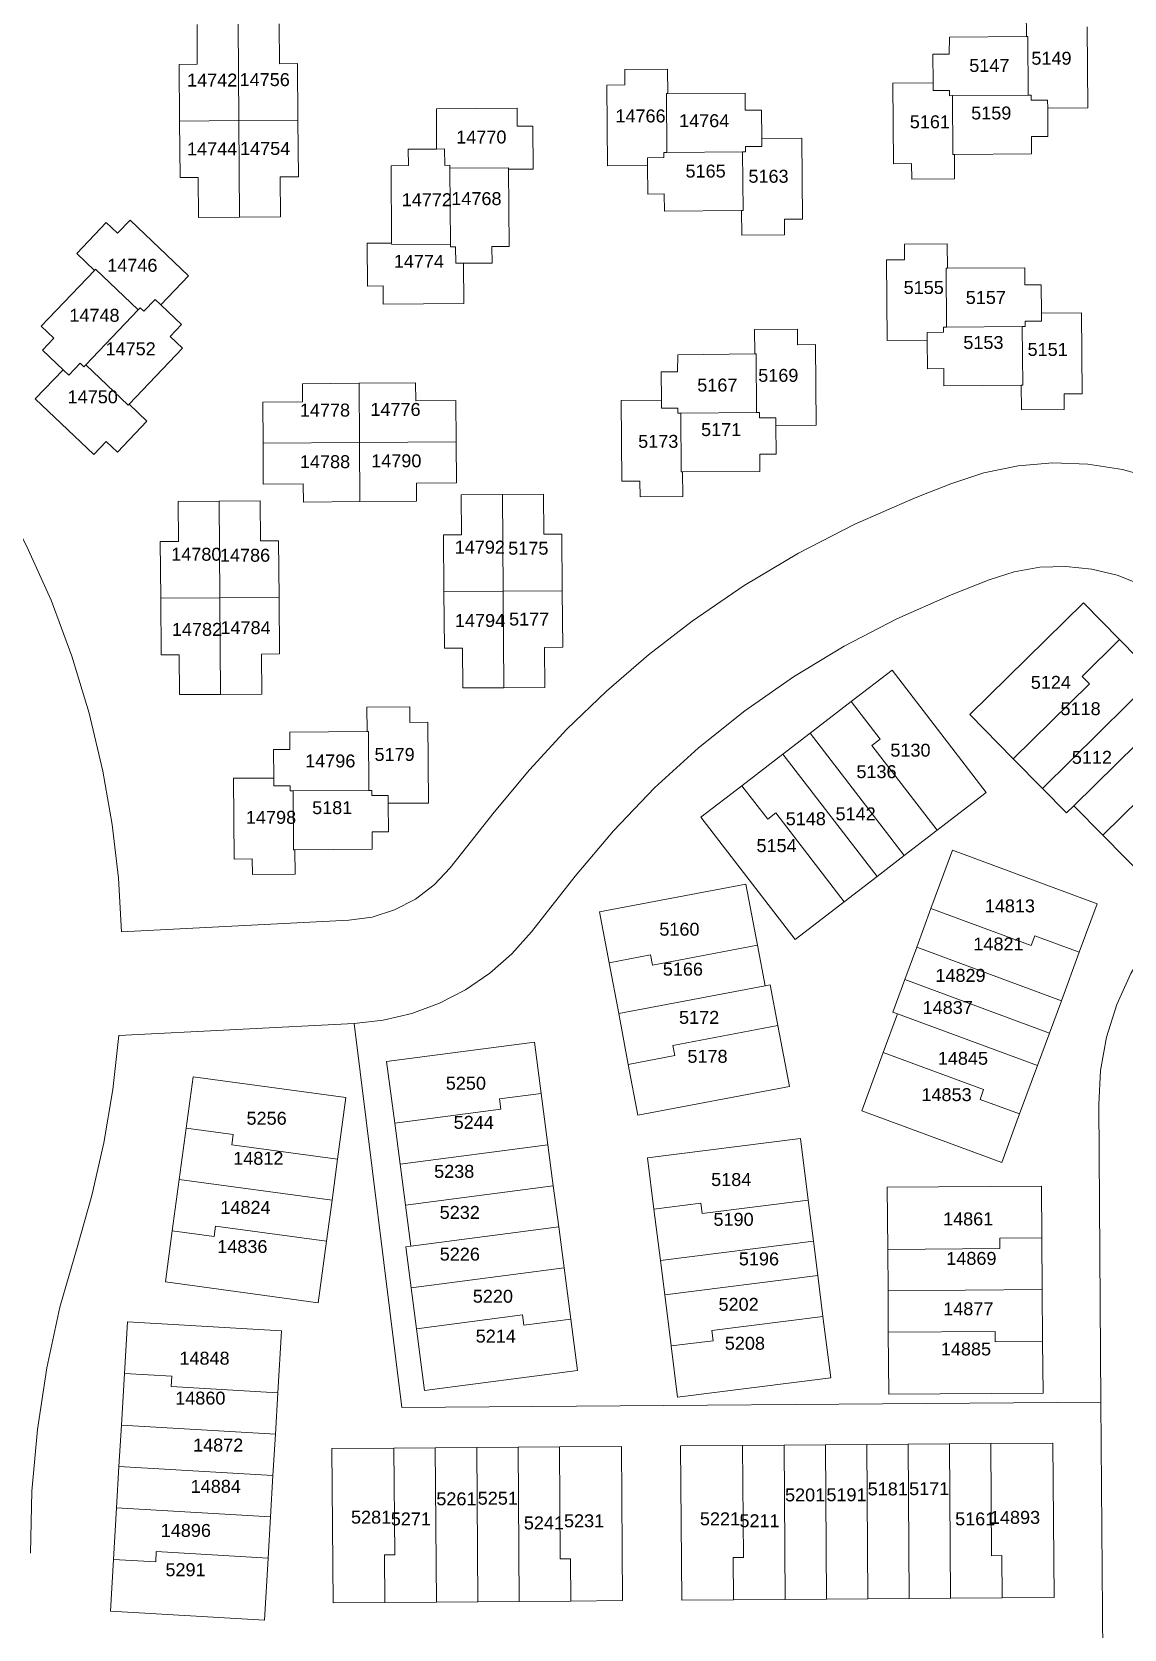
# Model space of a CAD drawing. Header units: feet. Extents: x 865220 to 2843432, y -2240498 to 970288.
# Drawn here: x 2839669 to 2840302, y 961124 to 962051 of the extents above; entities that cross this region are included whole.
import ezdxf
from ezdxf.enums import TextEntityAlignment as Align

# ---------------------------------------------------------------- set-up
doc = ezdxf.new("R2010")
doc.units = ezdxf.units.FT
doc.header["$LTSCALE"] = 0.015
doc.header["$MEASUREMENT"] = 0
doc.layers.add('Dakota County Addresses', color=7, linetype='Continuous')
doc.layers.add('Dakota County Parcels', color=7, linetype='Continuous')
doc.styles.add('Dimensions 100', font='arial.ttf')

# ---------------------------------------------------------------- blocks, each defined once
blk = doc.blocks.new('ACMAP_ANN_TEMPLATE_Dakota County Addresses')
at = {"layer": 'Dakota County Addresses', "style": 'Dimensions 100'}
blk.add_attdef('DakotaCountyAddress', text='', height=50, dxfattribs=at).set_placement((0, 0), align=Align.CENTER)

msp = doc.modelspace()

# ---------------------------------------------------------------- linework, layer by layer
at = {"layer": 'Dakota County Parcels', "lineweight": 5, "ltscale": 100}
for p, q in [((2840245.65, 962062.27), (2840245.75, 962048.09)), ((2839764.76, 962031.89), (2839764.59, 962055.06)), ((2839788.82, 961999.24), (2839788.41, 962055.23)), ((2839812.41, 962032.24), (2839812.24, 962055.41)), ((2840281.38, 962006.7), (2840281.04, 962053.53)), ((2840201, 962037.77), (2840201.08, 962047.56)), ((2840201.08, 962047.56), (2840245.75, 962048.09)), ((2840245.75, 962048.09), (2840246.58, 962048.1)), ((2840246.83, 962014.03), (2840246.58, 962048.1)), ((2839812.41, 962032.24), (2839822.91, 962032.32)), ((2839823.15, 961999.49), (2839822.91, 962032.32)), ((2840191.5, 962037.7), (2840201, 962037.77)), ((2840191.62, 962021.2), (2840191.5, 962037.7)), ((2839754.26, 962031.82), (2839764.76, 962031.89)), ((2839754.5, 961998.99), (2839754.26, 962031.82)), ((2840012.75, 962028.89), (2840037.57, 962029.07)), ((2840012.81, 962019.89), (2840012.75, 962028.89)), ((2840037.68, 962014.9), (2840037.57, 962029.07)), ((2840002.31, 962019.81), (2840012.81, 962019.89)), ((2840002.66, 961972.99), (2840002.31, 962019.81)), ((2840037.1, 961980.82), (2840036.85, 962014.9)), ((2840036.85, 962014.9), (2840037.68, 962014.9)), ((2840037.68, 962014.9), (2840082.5, 962015.23)), ((2840082.57, 962005.23), (2840082.5, 962015.23)), ((2840168.3, 962021.03), (2840191.62, 962021.2)), ((2840168.64, 961974.21), (2840168.3, 962021.03)), ((2840191.66, 962016.62), (2840191.62, 962021.2)), ((2840191.66, 962016.62), (2840201.16, 962016.69)), ((2840201.16, 962016.69), (2840201.18, 962013.69)), ((2840201.18, 962013.69), (2840202.85, 962013.71)), ((2840202.85, 962013.71), (2840246.83, 962014.03)), ((2840203.1, 961979.63), (2840202.85, 962013.71)), ((2840246.83, 962014.03), (2840248.5, 962014.04)), ((2840248.52, 962011.04), (2840248.5, 962014.04)), ((2839903.43, 962006.08), (2839950.25, 962006.42)), ((2839903.6, 961982.75), (2839903.43, 962006.08)), ((2839950.25, 962006.42), (2839950.33, 961995.92)), ((2840092.07, 962005.3), (2840082.57, 962005.23)), ((2840092.19, 961988.81), (2840092.07, 962005.3)), ((2840248.52, 962011.04), (2840258.02, 962011.11)), ((2840258.06, 962006.53), (2840258.02, 962011.11)), ((2840258.06, 962006.53), (2840281.38, 962006.7)), ((2840258.18, 961990.03), (2840258.06, 962006.53)), ((2839754.5, 961998.99), (2839788.82, 961999.24)), ((2839754.74, 961966.16), (2839754.5, 961998.99)), ((2839788.82, 961999.24), (2839823.15, 961999.49)), ((2839789.23, 961943.25), (2839788.82, 961999.24)), ((2839823.39, 961966.67), (2839823.15, 961999.49)), ((2839959.33, 961995.99), (2839950.33, 961995.92)), ((2839959.51, 961971.16), (2839959.33, 961995.99)), ((2840115.52, 961988.98), (2840092.19, 961988.81)), ((2840092.23, 961984.23), (2840092.19, 961988.81)), ((2840115.86, 961942.15), (2840115.52, 961988.98)), ((2840248.68, 961989.96), (2840258.18, 961990.03)), ((2840248.75, 961979.96), (2840248.68, 961989.96)), ((2839887.1, 961982.63), (2839903.6, 961982.75)), ((2839887.17, 961973.13), (2839887.1, 961982.63)), ((2839903.6, 961982.75), (2839908.18, 961982.78)), ((2839908.25, 961973.29), (2839908.18, 961982.78)), ((2840025.95, 961977.74), (2840035.45, 961977.81)), ((2840025.98, 961973.16), (2840025.95, 961977.74)), ((2840035.43, 961980.81), (2840037.1, 961980.82)), ((2840035.45, 961977.81), (2840035.43, 961980.81)), ((2840037.1, 961980.82), (2840081.08, 961981.15)), ((2840081.08, 961981.15), (2840082.75, 961981.16)), ((2840081.33, 961947.07), (2840081.08, 961981.15)), ((2840082.73, 961984.16), (2840092.23, 961984.23)), ((2840082.75, 961981.16), (2840082.73, 961984.16)), ((2840203.1, 961979.63), (2840203.93, 961979.64)), ((2840203.93, 961979.64), (2840248.75, 961979.96)), ((2840204.03, 961965.47), (2840203.93, 961979.64)), ((2839877.17, 961973.06), (2839887.17, 961973.13)), ((2839877.5, 961928.23), (2839877.17, 961973.06)), ((2839908.25, 961973.29), (2839911.25, 961973.31)), ((2839911.26, 961971.64), (2839911.25, 961973.31)), ((2839911.26, 961971.64), (2839945.33, 961971.89)), ((2839911.58, 961927.65), (2839911.26, 961971.64)), ((2839945.34, 961971.06), (2839945.33, 961971.89)), ((2839945.34, 961971.06), (2839959.51, 961971.16)), ((2839945.67, 961926.23), (2839945.34, 961971.06)), ((2840002.66, 961972.99), (2840025.98, 961973.16)), ((2840026.1, 961956.66), (2840025.98, 961973.16)), ((2840168.64, 961974.21), (2840179.14, 961974.28)), ((2840179.14, 961974.28), (2840179.2, 961965.29)), ((2839765.24, 961966.24), (2839754.74, 961966.16)), ((2839765.41, 961943.07), (2839765.24, 961966.24)), ((2839812.89, 961966.59), (2839823.39, 961966.67)), ((2839813.06, 961943.42), (2839812.89, 961966.59)), ((2840179.2, 961965.29), (2840204.03, 961965.47)), ((2840026.1, 961956.66), (2840035.6, 961956.73)), ((2840035.6, 961956.73), (2840035.68, 961946.73)), ((2839694.84, 961922.18), (2839711.95, 961940.16)), ((2839711.95, 961940.16), (2839718.47, 961933.96)), ((2839718.47, 961933.96), (2839725.71, 961941.56)), ((2839725.71, 961941.56), (2839759.63, 961909.28)), ((2839765.41, 961943.07), (2839789.23, 961943.25)), ((2839789.23, 961943.25), (2839813.06, 961943.42)), ((2840035.68, 961946.73), (2840080.5, 961947.06)), ((2840080.5, 961947.06), (2840081.33, 961947.07)), ((2840080.61, 961932.9), (2840080.5, 961947.06)), ((2840105.37, 961942.08), (2840115.86, 961942.15)), ((2840105.43, 961933.08), (2840105.37, 961942.08)), ((2840080.61, 961932.9), (2840105.43, 961933.08)), ((2839694.84, 961922.18), (2839705.1, 961912.41)), ((2839863.33, 961928.13), (2839877.5, 961928.23)), ((2839863.51, 961903.3), (2839863.33, 961928.13)), ((2839877.51, 961927.4), (2839877.5, 961928.23)), ((2839877.51, 961927.4), (2839911.58, 961927.65)), ((2839911.59, 961925.98), (2839911.58, 961927.65)), ((2839911.59, 961925.98), (2839914.59, 961926.01)), ((2839914.66, 961916.51), (2839914.59, 961926.01)), ((2839935.67, 961926.16), (2839945.67, 961926.23)), ((2839935.74, 961916.66), (2839935.67, 961926.16)), ((2840174.98, 961927.59), (2840199.81, 961927.77)), ((2840175.05, 961918.59), (2840174.98, 961927.59)), ((2840199.91, 961913.6), (2840199.81, 961927.77)), ((2839674.2, 961879.94), (2839705.1, 961912.41)), ((2839705.1, 961912.41), (2839705.67, 961913.01)), ((2839705.67, 961913.01), (2839730.36, 961889.52)), ((2839919.24, 961916.54), (2839914.66, 961916.51)), ((2839919.24, 961916.54), (2839935.74, 961916.66)), ((2839919.41, 961893.21), (2839919.24, 961916.54)), ((2840164.55, 961918.51), (2840175.05, 961918.59)), ((2840164.89, 961871.69), (2840164.55, 961918.51)), ((2840199.08, 961913.6), (2840199.91, 961913.6)), ((2840199.33, 961879.52), (2840199.08, 961913.6)), ((2840199.91, 961913.6), (2840244.73, 961913.93)), ((2840244.81, 961903.93), (2840244.73, 961913.93)), ((2839759.63, 961909.28), (2839743.55, 961892.38)), ((2839872.51, 961903.37), (2839863.51, 961903.3)), ((2839872.59, 961892.87), (2839872.51, 961903.37)), ((2840254.31, 961904), (2840244.81, 961903.93)), ((2840254.43, 961887.5), (2840254.31, 961904)), ((2839733.68, 961888.66), (2839740.23, 961895.54)), ((2839740.23, 961895.54), (2839743.55, 961892.38)), ((2839872.59, 961892.87), (2839919.41, 961893.21)), ((2839700.04, 961857.65), (2839730.36, 961889.52)), ((2839730.36, 961889.52), (2839731.51, 961890.73)), ((2839731.51, 961890.73), (2839733.68, 961888.66)), ((2839743.55, 961892.38), (2839755.5, 961881.01)), ((2840277.75, 961887.68), (2840254.43, 961887.5)), ((2840254.46, 961882.92), (2840254.43, 961887.5)), ((2840278.1, 961840.85), (2840277.75, 961887.68)), ((2839681.44, 961873.04), (2839674.2, 961879.94)), ((2839748.95, 961874.13), (2839755.5, 961881.01)), ((2840088.01, 961878.12), (2840112.84, 961878.3)), ((2840088.01, 961878.12), (2840088.12, 961863.95)), ((2840112.91, 961869.3), (2840112.84, 961878.3)), ((2840188.18, 961876.44), (2840197.68, 961876.51)), ((2840188.22, 961871.86), (2840188.18, 961876.44)), ((2840197.66, 961879.51), (2840199.33, 961879.52)), ((2840197.68, 961876.51), (2840197.66, 961879.51)), ((2840199.33, 961879.52), (2840243.31, 961879.84)), ((2840243.31, 961879.84), (2840244.98, 961879.85)), ((2840243.56, 961845.77), (2840243.31, 961879.84)), ((2840244.96, 961882.85), (2840254.46, 961882.92)), ((2840244.98, 961879.85), (2840244.96, 961882.85)), ((2839674.9, 961866.16), (2839681.44, 961873.04)), ((2839674.9, 961866.16), (2839686.85, 961854.79)), ((2839725.29, 961834.76), (2839756.19, 961867.24)), ((2839748.95, 961874.13), (2839756.19, 961867.24)), ((2840112.91, 961869.3), (2840123.4, 961869.38)), ((2840123.75, 961822.56), (2840123.4, 961869.38)), ((2840164.89, 961871.69), (2840188.22, 961871.86)), ((2840188.34, 961855.36), (2840188.22, 961871.86)), ((2839690.16, 961851.63), (2839696.71, 961858.51)), ((2839696.71, 961858.51), (2839698.88, 961856.44)), ((2839698.88, 961856.44), (2839700.04, 961857.65)), ((2839700.04, 961857.65), (2839724.72, 961834.16)), ((2840043.37, 961853.62), (2840043.45, 961863.42)), ((2840043.45, 961863.42), (2840088.12, 961863.95)), ((2840088.12, 961863.95), (2840088.95, 961863.96)), ((2840089.2, 961829.88), (2840088.95, 961863.96)), ((2839670.77, 961837.89), (2839686.85, 961854.79)), ((2839686.85, 961854.79), (2839690.16, 961851.63)), ((2839825.77, 961846.69), (2839858.6, 961846.93)), ((2839858.6, 961846.93), (2839891.42, 961847.17)), ((2839858.85, 961812.6), (2839858.6, 961846.93)), ((2839891.42, 961847.17), (2839891.5, 961836.67)), ((2840033.87, 961853.56), (2840043.37, 961853.62)), ((2840033.99, 961837.06), (2840033.87, 961853.56)), ((2840188.34, 961855.36), (2840197.84, 961855.43)), ((2840197.84, 961855.43), (2840197.91, 961845.43)), ((2839670.77, 961837.89), (2839704.69, 961805.61)), ((2839825.85, 961836.19), (2839825.77, 961846.69)), ((2840197.91, 961845.43), (2840242.73, 961845.76)), ((2840242.73, 961845.76), (2840243.56, 961845.77)), ((2840242.84, 961831.59), (2840242.73, 961845.76)), ((2840267.6, 961840.77), (2840278.1, 961840.85)), ((2840267.67, 961831.78), (2840267.6, 961840.77)), ((2839724.72, 961834.16), (2839725.29, 961834.76)), ((2839725.29, 961834.76), (2839735.56, 961825)), ((2839802.68, 961836.02), (2839825.85, 961836.19)), ((2839802.86, 961812.19), (2839802.68, 961836.02)), ((2839891.5, 961836.67), (2839914.67, 961836.84)), ((2839914.84, 961813.01), (2839914.67, 961836.84)), ((2840010.66, 961836.89), (2840033.99, 961837.06)), ((2840011, 961790.06), (2840010.66, 961836.89)), ((2840034.02, 961832.48), (2840033.99, 961837.06)), ((2840034.02, 961832.48), (2840043.52, 961832.55)), ((2840043.52, 961832.55), (2840043.54, 961829.55)), ((2840043.54, 961829.55), (2840045.21, 961829.56)), ((2840045.21, 961829.56), (2840089.2, 961829.88)), ((2840045.46, 961795.48), (2840045.21, 961829.56)), ((2840089.2, 961829.88), (2840090.87, 961829.9)), ((2840090.89, 961826.9), (2840090.87, 961829.9)), ((2840242.84, 961831.59), (2840267.67, 961831.78)), ((2839718.44, 961807.01), (2839735.56, 961825)), ((2840090.89, 961826.9), (2840100.39, 961826.96)), ((2840100.42, 961822.39), (2840100.39, 961826.96)), ((2840100.42, 961822.39), (2840123.75, 961822.56)), ((2840100.54, 961805.89), (2840100.42, 961822.39)), ((2839704.69, 961805.61), (2839711.92, 961813.22)), ((2839711.92, 961813.22), (2839718.44, 961807.01)), ((2839802.86, 961812.19), (2839858.85, 961812.6)), ((2839803.03, 961788.36), (2839802.86, 961812.19)), ((2839858.85, 961812.6), (2839914.84, 961813.01)), ((2839859.1, 961778.28), (2839858.85, 961812.6)), ((2839915.02, 961789.19), (2839914.84, 961813.01)), ((2840091.04, 961805.82), (2840100.54, 961805.89)), ((2840091.12, 961795.82), (2840091.04, 961805.82)), ((2840045.46, 961795.48), (2840046.29, 961795.49)), ((2840046.29, 961795.49), (2840091.12, 961795.82)), ((2840046.4, 961781.32), (2840046.29, 961795.49)), ((2839803.03, 961788.36), (2839826.2, 961788.53)), ((2839826.2, 961788.53), (2839826.28, 961778.04)), ((2839891.85, 961789.02), (2839915.02, 961789.19)), ((2839891.93, 961778.52), (2839891.85, 961789.02)), ((2839917.91, 961782.21), (2839941.73, 961782.39)), ((2839918.08, 961759.04), (2839917.91, 961782.21)), ((2839941.73, 961782.39), (2839965.56, 961782.56)), ((2839942.14, 961726.39), (2839941.73, 961782.39)), ((2839965.56, 961782.56), (2839965.73, 961759.39)), ((2840011, 961790.06), (2840021.5, 961790.14)), ((2840021.5, 961790.14), (2840021.57, 961781.14)), ((2839753.62, 961778.34), (2839777.44, 961778.52)), ((2839753.79, 961755.18), (2839753.62, 961778.34)), ((2839777.44, 961778.52), (2839801.27, 961778.69)), ((2839777.85, 961722.53), (2839777.44, 961778.52)), ((2839801.44, 961755.53), (2839801.27, 961778.69)), ((2839826.28, 961778.04), (2839859.1, 961778.28)), ((2839859.1, 961778.28), (2839891.93, 961778.52)), ((2840021.57, 961781.14), (2840046.4, 961781.32)), ((2839743.29, 961755.1), (2839753.79, 961755.18)), ((2839743.53, 961722.28), (2839743.29, 961755.1)), ((2839801.44, 961755.53), (2839811.94, 961755.6)), ((2839812.18, 961722.78), (2839811.94, 961755.6)), ((2839907.58, 961758.97), (2839918.08, 961759.04)), ((2839907.82, 961726.14), (2839907.58, 961758.97)), ((2839965.73, 961759.39), (2839976.23, 961759.47)), ((2839976.47, 961726.65), (2839976.23, 961759.47)), ((2839907.82, 961726.14), (2839942.14, 961726.39)), ((2839942.14, 961726.39), (2839976.47, 961726.65)), ((2839942.56, 961670.4), (2839942.14, 961726.39)), ((2839976.71, 961693.82), (2839976.47, 961726.65)), ((2840202.15, 961724.17), (2840224.16, 961732.97)), ((2839743.53, 961722.28), (2839777.85, 961722.53)), ((2839743.77, 961689.45), (2839743.53, 961722.28)), ((2839777.85, 961722.53), (2839812.18, 961722.78)), ((2839778.26, 961666.53), (2839777.85, 961722.53)), ((2839812.42, 961689.95), (2839812.18, 961722.78)), ((2839908.06, 961693.32), (2839907.82, 961726.14)), ((2840212.87, 961654.75), (2840278.77, 961719.63)), ((2840278.77, 961719.63), (2840299.82, 961698.26)), ((2839754.27, 961689.53), (2839743.77, 961689.45)), ((2839754.44, 961666.36), (2839754.27, 961689.53)), ((2839801.92, 961689.88), (2839812.42, 961689.95)), ((2839802.09, 961666.71), (2839801.92, 961689.88)), ((2839908.06, 961693.32), (2839918.56, 961693.39)), ((2839918.73, 961670.23), (2839918.56, 961693.39)), ((2839966.21, 961693.74), (2839976.71, 961693.82)), ((2839966.38, 961670.58), (2839966.21, 961693.74)), ((2840278.09, 961676.86), (2840299.82, 961698.26)), ((2840299.82, 961698.26), (2840320.87, 961676.88)), ((2840144.1, 961662.33), (2840167.87, 961680.62)), ((2840167.87, 961680.62), (2840222.45, 961609.7)), ((2840238.12, 961629.09), (2840282.3, 961672.59)), ((2840254.96, 961611.99), (2840320.87, 961676.88)), ((2840282.3, 961672.59), (2840278.09, 961676.86)), ((2839754.44, 961666.36), (2839778.26, 961666.53)), ((2839778.26, 961666.53), (2839802.09, 961666.71)), ((2839918.73, 961670.23), (2839942.56, 961670.4)), ((2839942.56, 961670.4), (2839966.38, 961670.58)), ((2840120.33, 961644.03), (2840144.1, 961662.33)), ((2840144.1, 961662.33), (2840160.87, 961640.53)), ((2840273.26, 961601.95), (2840334.9, 961662.63)), ((2839863.13, 961659.07), (2839887.96, 961659.25)), ((2839863.24, 961644.9), (2839863.13, 961659.07)), ((2839888.03, 961650.25), (2839887.96, 961659.25)), ((2840212.87, 961654.75), (2840238.12, 961629.09)), ((2839818.41, 961644.57), (2839863.24, 961644.9)), ((2839818.49, 961634.57), (2839818.41, 961644.57)), ((2839863.24, 961644.9), (2839864.07, 961644.91)), ((2839864.32, 961610.83), (2839864.07, 961644.91)), ((2839888.03, 961650.25), (2839898.52, 961650.33)), ((2839898.87, 961603.5), (2839898.52, 961650.33)), ((2840104.48, 961631.84), (2840120.33, 961644.03)), ((2840120.33, 961644.03), (2840174.9, 961573.11)), ((2839808.99, 961634.5), (2839818.49, 961634.57)), ((2839809.11, 961618.01), (2839808.99, 961634.5)), ((2840160.87, 961640.53), (2840156.11, 961636.87)), ((2840156.11, 961636.87), (2840193.92, 961587.74)), ((2840080.7, 961613.54), (2840104.48, 961631.84)), ((2840104.48, 961631.84), (2840159.05, 961560.91)), ((2840238.12, 961629.09), (2840254.96, 961611.99)), ((2840290.1, 961584.85), (2840334.27, 961628.35)), ((2839785.78, 961617.83), (2839809.11, 961618.01)), ((2839786.13, 961571.01), (2839785.78, 961617.83)), ((2839809.14, 961613.43), (2839809.11, 961618.01)), ((2839809.14, 961613.43), (2839818.64, 961613.5)), ((2839818.64, 961613.5), (2839818.66, 961610.5)), ((2839818.66, 961610.5), (2839820.33, 961610.51)), ((2839820.33, 961610.51), (2839864.32, 961610.83)), ((2839820.58, 961576.43), (2839820.33, 961610.51)), ((2839864.32, 961610.83), (2839865.99, 961610.84)), ((2839866.01, 961607.84), (2839865.99, 961610.84)), ((2839866.01, 961607.84), (2839875.51, 961607.91)), ((2839875.54, 961603.33), (2839875.51, 961607.91)), ((2840056.93, 961595.25), (2840080.7, 961613.54)), ((2840080.7, 961613.54), (2840095.64, 961594.13)), ((2840193.92, 961587.74), (2840222.45, 961609.7)), ((2840254.96, 961611.99), (2840268.99, 961597.74)), ((2839875.54, 961603.33), (2839898.87, 961603.5)), ((2839875.66, 961586.84), (2839875.54, 961603.33)), ((2839911.46, 961565.97), (2839936.91, 961598.26)), ((2840095.64, 961594.13), (2840100.4, 961597.79)), ((2840100.4, 961597.79), (2840140.03, 961546.28)), ((2840268.99, 961597.74), (2840273.26, 961601.95)), ((2840273.26, 961601.95), (2840290.1, 961584.85)), ((2840056.93, 961595.25), (2840111.51, 961524.33)), ((2840174.9, 961573.11), (2840193.92, 961587.74)), ((2839866.16, 961586.77), (2839875.66, 961586.84)), ((2839866.24, 961576.77), (2839866.16, 961586.77)), ((2840290.1, 961584.85), (2840315.35, 961559.2)), ((2839786.13, 961571.01), (2839796.62, 961571.09)), ((2839796.62, 961571.09), (2839796.69, 961562.09)), ((2839820.58, 961576.43), (2839821.41, 961576.44)), ((2839821.41, 961576.44), (2839866.24, 961576.77)), ((2839821.52, 961562.27), (2839821.41, 961576.44)), ((2840159.05, 961560.91), (2840174.9, 961573.11)), ((2840190.37, 961542.35), (2840202.84, 961576.12)), ((2840202.84, 961576.12), (2840286.79, 961545.13)), ((2839796.69, 961562.09), (2839821.52, 961562.27)), ((2839958.58, 961528.83), (2839984.03, 961561.13)), ((2840140.03, 961546.28), (2840159.05, 961560.91)), ((2839998.06, 961540.34), (2840083.04, 961556.4)), ((2840083.04, 961556.4), (2840089.73, 961521.03)), ((2840111.51, 961524.33), (2840140.03, 961546.28)), ((2840182.07, 961519.84), (2840190.37, 961542.35)), ((2840190.37, 961542.35), (2840248.53, 961520.88)), ((2840276.41, 961516.99), (2840286.79, 961545.13)), ((2839720.81, 961528.76), (2839852.61, 961535.53)), ((2839998.06, 961540.34), (2840003.63, 961510.86)), ((2840248.53, 961520.88), (2840250.61, 961526.51)), ((2840250.61, 961526.51), (2840276.41, 961516.99)), ((2840003.63, 961510.86), (2840027.7, 961515.41)), ((2840027.7, 961515.41), (2840028.81, 961509.52)), ((2840028.81, 961509.52), (2840089.73, 961521.03)), ((2840089.73, 961521.03), (2840094.19, 961497.45)), ((2840175.14, 961501.08), (2840182.07, 961519.84)), ((2840182.07, 961519.84), (2840266.02, 961488.85)), ((2840266.02, 961488.85), (2840276.41, 961516.99)), ((2840003.63, 961510.86), (2840009.2, 961481.39)), ((2840009.2, 961481.39), (2840094.19, 961497.45)), ((2840094.19, 961497.45), (2840097.13, 961498.01)), ((2840097.13, 961498.01), (2840101.59, 961474.43)), ((2840168.22, 961482.32), (2840175.14, 961501.08)), ((2840175.14, 961501.08), (2840259.1, 961470.09)), ((2840259.1, 961470.09), (2840266.02, 961488.85)), ((2840009.2, 961481.39), (2840014.77, 961451.91)), ((2840162.72, 961458.76), (2840171.03, 961481.28)), ((2840168.22, 961482.32), (2840171.03, 961481.28)), ((2840171.03, 961481.28), (2840252.17, 961451.33)), ((2839719.26, 961468.61), (2839855.69, 961475.61)), ((2839855.69, 961475.61), (2839883.46, 961253.01)), ((2840040.68, 961462.91), (2840101.59, 961474.43)), ((2840101.59, 961474.43), (2840108.28, 961439.06)), ((2840252.17, 961451.33), (2840259.1, 961470.09)), ((2839874.59, 961453.61), (2839960.35, 961464.85)), ((2839960.35, 961464.85), (2839964.25, 961435.11)), ((2840041.79, 961457.02), (2840040.68, 961462.91)), ((2840150.26, 961425), (2840162.72, 961458.76)), ((2840162.72, 961458.76), (2840220.88, 961437.3)), ((2839874.59, 961453.61), (2839879.27, 961417.92)), ((2840014.77, 961451.91), (2840041.79, 961457.02)), ((2840014.77, 961451.91), (2840020.34, 961422.44)), ((2840241.78, 961423.19), (2840252.17, 961451.33)), ((2839758.29, 961414.93), (2839762.32, 961444.65)), ((2839762.32, 961444.65), (2839851, 961432.65)), ((2839846.17, 961396.98), (2839851, 961432.65)), ((2839939.96, 961431.92), (2839964.25, 961435.11)), ((2839940.74, 961425.98), (2839939.96, 961431.92)), ((2839964.25, 961435.11), (2839968.15, 961405.37)), ((2840020.34, 961422.44), (2840108.28, 961439.06)), ((2840220.88, 961437.3), (2840218.8, 961431.67)), ((2840218.8, 961431.67), (2840241.78, 961423.19)), ((2839879.27, 961417.92), (2839940.74, 961425.98)), ((2840150.26, 961425), (2840231.4, 961395.05)), ((2840231.4, 961395.05), (2840241.78, 961423.19)), ((2840288.91, 961255.98), (2840287.64, 961428.64)), ((2839754.27, 961385.2), (2839758.29, 961414.93)), ((2839785.54, 961411.24), (2839758.29, 961414.93)), ((2839879.27, 961417.92), (2839882.39, 961394.12)), ((2839785.54, 961411.24), (2839784.74, 961405.29)), ((2839784.74, 961405.29), (2839846.17, 961396.98)), ((2839882.39, 961394.12), (2839968.15, 961405.37)), ((2839968.15, 961405.37), (2839971.27, 961381.57)), ((2840025.88, 961397.76), (2840114.66, 961408.97)), ((2840114.66, 961408.97), (2840119.17, 961373.25)), ((2839842.95, 961373.2), (2839846.17, 961396.98)), ((2839882.39, 961394.12), (2839885.51, 961370.33)), ((2840029.63, 961368), (2840025.88, 961397.76)), ((2839750.24, 961355.48), (2839754.27, 961385.2)), ((2839842.95, 961373.2), (2839754.27, 961385.2)), ((2839885.51, 961370.33), (2839971.27, 961381.57)), ((2839971.27, 961381.57), (2839974.39, 961357.78)), ((2840165.01, 961380.66), (2840254.49, 961381.32)), ((2840165.27, 961344.67), (2840165.01, 961380.66)), ((2840254.71, 961351.32), (2840254.49, 961381.32)), ((2839839.73, 961349.42), (2839842.95, 961373.2)), ((2839885.51, 961370.33), (2839888.63, 961346.53)), ((2840029.63, 961368), (2840056.91, 961371.44)), ((2840033.39, 961338.24), (2840029.63, 961368)), ((2840056.91, 961371.44), (2840057.66, 961365.49)), ((2840057.66, 961365.49), (2840119.17, 961373.25)), ((2840119.17, 961373.25), (2840122.17, 961349.44)), ((2839774.52, 961352.19), (2839775.33, 961358.13)), ((2839775.33, 961358.13), (2839839.73, 961349.42)), ((2839888.63, 961346.53), (2839974.39, 961357.78)), ((2839974.39, 961357.78), (2839977.51, 961333.99)), ((2839746.22, 961325.75), (2839750.24, 961355.48)), ((2839750.24, 961355.48), (2839774.52, 961352.19)), ((2839834.9, 961313.75), (2839839.73, 961349.42)), ((2840033.39, 961338.24), (2840122.17, 961349.44)), ((2840122.17, 961349.44), (2840124.68, 961329.6)), ((2840230.22, 961351.14), (2840254.71, 961351.32)), ((2840230.26, 961345.14), (2840230.22, 961351.14)), ((2840254.93, 961321.33), (2840254.71, 961351.32)), ((2839885.66, 961346.14), (2839888.63, 961346.53)), ((2839885.66, 961346.14), (2839888.78, 961322.35)), ((2840035.89, 961318.4), (2840033.39, 961338.24)), ((2840165.27, 961344.67), (2840230.26, 961345.14)), ((2840165.45, 961320.67), (2840165.27, 961344.67)), ((2839888.78, 961322.35), (2839977.51, 961333.99)), ((2839977.51, 961333.99), (2839981.41, 961304.24)), ((2840035.89, 961318.4), (2840124.68, 961329.6)), ((2840124.68, 961329.6), (2840127.68, 961305.79)), ((2839746.22, 961325.75), (2839834.9, 961313.75)), ((2839888.78, 961322.35), (2839891.9, 961298.56)), ((2840165.45, 961320.67), (2840254.93, 961321.33)), ((2840165.62, 961296.67), (2840165.45, 961320.67)), ((2840255.15, 961291.33), (2840254.93, 961321.33)), ((2840039.65, 961288.64), (2840035.89, 961318.4)), ((2839722.47, 961272.68), (2839724.22, 961302.62)), ((2839724.22, 961302.62), (2839813.56, 961297.4)), ((2839891.9, 961298.56), (2839953.36, 961306.62)), ((2839953.36, 961306.62), (2839954.14, 961300.67)), ((2839954.14, 961300.67), (2839981.41, 961304.24)), ((2839981.41, 961304.24), (2839985.31, 961274.5)), ((2840063.2, 961297.66), (2840127.68, 961305.79)), ((2840127.68, 961305.79), (2840132.19, 961270.08)), ((2839811.46, 961261.47), (2839813.56, 961297.4)), ((2839891.9, 961298.56), (2839896.58, 961262.87)), ((2840039.65, 961288.64), (2840063.95, 961291.71)), ((2840063.95, 961291.71), (2840063.2, 961297.66)), ((2840165.62, 961296.67), (2840227.61, 961297.13)), ((2840165.89, 961260.68), (2840165.62, 961296.67)), ((2840227.61, 961297.13), (2840227.66, 961291.13)), ((2840227.66, 961291.13), (2840255.15, 961291.33)), ((2840255.37, 961261.34), (2840255.15, 961291.33)), ((2840043.4, 961258.88), (2840039.65, 961288.64)), ((2839720.72, 961242.73), (2839722.47, 961272.68)), ((2839749.92, 961271.07), (2839722.47, 961272.68)), ((2839896.58, 961262.87), (2839985.31, 961274.5)), ((2839749.57, 961265.08), (2839749.92, 961271.07)), ((2839749.57, 961265.08), (2839811.46, 961261.47)), ((2840132.19, 961270.08), (2840043.4, 961258.88)), ((2839810.06, 961237.51), (2839811.46, 961261.47)), ((2839883.46, 961253.01), (2840288.91, 961255.98)), ((2840165.89, 961260.68), (2840255.37, 961261.34)), ((2840289.98, 961110), (2840288.91, 961255.98)), ((2839719.32, 961218.78), (2839720.72, 961242.73)), ((2839720.72, 961242.73), (2839810.06, 961237.51)), ((2839808.66, 961213.55), (2839810.06, 961237.51)), ((2839842.84, 961229.21), (2839878.83, 961229.48)), ((2839843.49, 961139.72), (2839842.84, 961229.21)), ((2839878.83, 961229.48), (2839902.83, 961229.65)), ((2839879.29, 961167.49), (2839878.83, 961229.48)), ((2839902.83, 961229.65), (2839926.83, 961229.83)), ((2839903.49, 961140.16), (2839902.83, 961229.65)), ((2839926.83, 961229.83), (2839950.82, 961230.01)), ((2839927.48, 961140.34), (2839926.83, 961229.83)), ((2839950.82, 961230.01), (2839974.82, 961230.18)), ((2839951.48, 961140.52), (2839950.82, 961230.01)), ((2839974.82, 961230.18), (2840010.81, 961230.45)), ((2839975.3, 961165.19), (2839974.82, 961230.18)), ((2840011.47, 961140.96), (2840010.81, 961230.45)), ((2840045.11, 961230.7), (2840081.1, 961230.96)), ((2840045.77, 961141.21), (2840045.11, 961230.7)), ((2840081.1, 961230.96), (2840105.1, 961231.14)), ((2840081.58, 961165.97), (2840081.1, 961230.96)), ((2840105.1, 961231.14), (2840129.1, 961231.31)), ((2840105.76, 961141.65), (2840105.1, 961231.14)), ((2840129.1, 961231.31), (2840153.1, 961231.49)), ((2840129.75, 961141.83), (2840129.1, 961231.31)), ((2840153.1, 961231.49), (2840177.09, 961231.67)), ((2840153.75, 961142), (2840153.1, 961231.49)), ((2840177.09, 961231.67), (2840201.09, 961231.84)), ((2840177.75, 961142.18), (2840177.09, 961231.67)), ((2840201.09, 961231.84), (2840225.09, 961232.02)), ((2840201.75, 961142.35), (2840201.09, 961231.84)), ((2840225.09, 961232.02), (2840261.08, 961232.28)), ((2840225.56, 961167.03), (2840225.09, 961232.02)), ((2840261.74, 961142.79), (2840261.08, 961232.28)), ((2839717.92, 961194.82), (2839719.32, 961218.78)), ((2839719.32, 961218.78), (2839808.66, 961213.55)), ((2839807.26, 961189.6), (2839808.66, 961213.55)), ((2839716.17, 961164.87), (2839717.92, 961194.82)), ((2839807.26, 961189.6), (2839717.92, 961194.82)), ((2839805.86, 961165.64), (2839807.26, 961189.6)), ((2839714.42, 961134.93), (2839716.17, 961164.87)), ((2839716.17, 961164.87), (2839740.63, 961163.44)), ((2839740.63, 961163.44), (2839740.98, 961169.43)), ((2839740.98, 961169.43), (2839805.86, 961165.64)), ((2839803.76, 961129.71), (2839805.86, 961165.64)), ((2839873.29, 961167.44), (2839879.29, 961167.49)), ((2839873.49, 961139.94), (2839873.29, 961167.44)), ((2839975.3, 961165.19), (2839981.3, 961165.23)), ((2839981.47, 961140.74), (2839981.3, 961165.23)), ((2840075.58, 961165.93), (2840081.58, 961165.97)), ((2840075.76, 961141.43), (2840075.58, 961165.93)), ((2840231.56, 961167.07), (2840225.56, 961167.03)), ((2840231.74, 961142.57), (2840231.56, 961167.07)), ((2839714.42, 961134.93), (2839803.76, 961129.71)), ((2839843.49, 961139.72), (2839873.49, 961139.94)), ((2839873.49, 961139.94), (2839903.49, 961140.16)), ((2839903.49, 961140.16), (2839927.48, 961140.34)), ((2839927.48, 961140.34), (2839951.48, 961140.52)), ((2839951.48, 961140.52), (2839981.47, 961140.74)), ((2839981.47, 961140.74), (2840011.47, 961140.96)), ((2840045.77, 961141.21), (2840075.76, 961141.43)), ((2840075.76, 961141.43), (2840105.76, 961141.65)), ((2840105.76, 961141.65), (2840129.75, 961141.83)), ((2840129.75, 961141.83), (2840153.75, 961142)), ((2840153.75, 961142), (2840177.75, 961142.18)), ((2840177.75, 961142.18), (2840201.75, 961142.35)), ((2840201.75, 961142.35), (2840231.74, 961142.57)), ((2840231.74, 961142.57), (2840261.74, 961142.79))]:
    msp.add_line(p, q, dxfattribs=at)
for points in [[(2839720.8, 961528.76), (2839718.99, 961560.02), (2839715.4, 961591.12), (2839710.04, 961621.97), (2839702.08, 961655.61), (2839692.02, 961688.68), (2839679.89, 961721.06), (2839665.75, 961752.6), (2839651.09, 961780.62), (2839634.85, 961807.74), (2839617.07, 961833.89), (2839597.8, 961858.96), (2839575.15, 961885.04), (2839550.89, 961909.63), (2839525.14, 961932.65)], [(2840393.74, 961741.58), (2840386.06, 961749.95), (2840377.83, 961757.78), (2840364.31, 961768.65), (2840349.74, 961778.08), (2840334.28, 961785.97), (2840318.11, 961792.25), (2840301.37, 961796.83), (2840281.37, 961800), (2840261.13, 961800.76), (2840240.95, 961799.1), (2840221.1, 961795.05), (2840201.88, 961788.67)], [(2840179.88, 961779.87), (2840184.17, 961781.59), (2840201.88, 961788.67)], [(2840179.88, 961779.87), (2840146.24, 961765.19), (2840113.58, 961748.42), (2840082.04, 961729.65), (2840051.73, 961708.94), (2840026.42, 961689.38), (2840002.21, 961668.46), (2839979.18, 961646.26), (2839957.39, 961622.84), (2839936.91, 961598.26)], [(2840348.2, 961702.52), (2840337.58, 961713.3), (2840325.57, 961722.51), (2840312.41, 961729.99), (2840298.35, 961735.59), (2840283.65, 961739.19), (2840268.6, 961740.75), (2840253.47, 961740.21), (2840238.56, 961737.6), (2840224.16, 961732.97)], [(2840202.15, 961724.17), (2840170.62, 961710.35), (2840140.06, 961694.5), (2840110.6, 961676.69), (2840082.37, 961656.99), (2840055.49, 961635.49), (2840030.06, 961612.28), (2840006.21, 961587.45), (2839984.03, 961561.13)], [(2839852.61, 961535.53), (2839866.13, 961537.38), (2839879.13, 961541.51), (2839891.25, 961547.78), (2839902.13, 961556.01), (2839911.46, 961565.97)], [(2840343.2, 961550.68), (2840329.03, 961536.91), (2840316.67, 961521.49), (2840306.32, 961504.66), (2840298.14, 961486.67), (2840292.24, 961467.81), (2840288.72, 961448.37), (2840287.64, 961428.64)], [(2839855.69, 961475.61), (2839872.63, 961477.52), (2839889.21, 961481.47), (2839905.2, 961487.41), (2839920.34, 961495.24), (2839934.42, 961504.86), (2839947.23, 961516.11), (2839958.58, 961528.83)], [(2839694.96, 961345.73), (2839703.65, 961375.88), (2839710.61, 961406.47), (2839715.82, 961437.42), (2839719.26, 961468.61)], [(2839694.96, 961345.73), (2839685.08, 961311.09), (2839677.41, 961275.9), (2839671.98, 961240.3), (2839668.82, 961204.43), (2839667.94, 961168.42)]]:
    msp.add_lwpolyline(points, dxfattribs=at)

# ---------------------------------------------------------------- block references
at = {"layer": 'Dakota County Addresses', "lineweight": 5, "ltscale": 100, "xscale": 0.15, "yscale": 0.15, "zscale": 0.15}
for p, values in [((2840224.22, 962027.49), {'DakotaCountyAddress': '5147'}), ((2840260.25, 962031.65), {'DakotaCountyAddress': '5149'}), ((2839773.38, 962018.99), {'DakotaCountyAddress': '14742'}), ((2839803.85, 962019.26), {'DakotaCountyAddress': '14756'}), ((2840021.85, 961998.19), {'DakotaCountyAddress': '14766'}), ((2840225.33, 961999.9), {'DakotaCountyAddress': '5159'}), ((2840058.79, 961995.44), {'DakotaCountyAddress': '14764'}), ((2840189.73, 961994.8), {'DakotaCountyAddress': '5161'}), ((2839773.34, 961979.1), {'DakotaCountyAddress': '14744'}), ((2839804.1, 961979.32), {'DakotaCountyAddress': '14754'}), ((2839929.52, 961985.96), {'DakotaCountyAddress': '14770'}), ((2840059.62, 961966.22), {'DakotaCountyAddress': '5165'}), ((2840096.11, 961963.2), {'DakotaCountyAddress': '5163'}), ((2839897.9, 961949.61), {'DakotaCountyAddress': '14772'}), ((2839926.66, 961950.25), {'DakotaCountyAddress': '14768'}), ((2839893.3, 961913.9), {'DakotaCountyAddress': '14774'}), ((2839727.06, 961911.59), {'DakotaCountyAddress': '14746'}), ((2840186.15, 961898.7), {'DakotaCountyAddress': '5155'}), ((2840222.18, 961892.9), {'DakotaCountyAddress': '5157'}), ((2839705.09, 961882.59), {'DakotaCountyAddress': '14748'}), ((2839726.06, 961863.17), {'DakotaCountyAddress': '14752'}), ((2840220.77, 961866.8), {'DakotaCountyAddress': '5153'}), ((2840258.06, 961862.77), {'DakotaCountyAddress': '5151'}), ((2840066.42, 961842.13), {'DakotaCountyAddress': '5167'}), ((2840101.79, 961847.76), {'DakotaCountyAddress': '5169'}), ((2839704.08, 961835.31), {'DakotaCountyAddress': '14750'}), ((2839838.79, 961827.6), {'DakotaCountyAddress': '14778'}), ((2839879.71, 961828.01), {'DakotaCountyAddress': '14776'}), ((2840068.65, 961816.3), {'DakotaCountyAddress': '5171'}), ((2840032.16, 961809.49), {'DakotaCountyAddress': '5173'}), ((2839838.83, 961797.7), {'DakotaCountyAddress': '14788'}), ((2839880.19, 961798.21), {'DakotaCountyAddress': '14790'}), ((2839928.64, 961748.16), {'DakotaCountyAddress': '14792'}), ((2839956.76, 961747.51), {'DakotaCountyAddress': '5175'}), ((2839764.17, 961744.02), {'DakotaCountyAddress': '14780'}), ((2839792.43, 961743.44), {'DakotaCountyAddress': '14786'}), ((2839764.56, 961700.44), {'DakotaCountyAddress': '14782'}), ((2839792.74, 961701.46), {'DakotaCountyAddress': '14784'}), ((2839928.77, 961705.6), {'DakotaCountyAddress': '14794'}), ((2839957.24, 961706.43), {'DakotaCountyAddress': '5177'}), ((2840259.91, 961669.73), {'DakotaCountyAddress': '5124'}), ((2840277.14, 961654.46), {'DakotaCountyAddress': '5118'}), ((2839879.2, 961627.92), {'DakotaCountyAddress': '5179'}), ((2840178.45, 961630.39), {'DakotaCountyAddress': '5130'}), ((2840283.71, 961626.25), {'DakotaCountyAddress': '5112'}), ((2839841.87, 961624.17), {'DakotaCountyAddress': '14796'}), ((2840158.74, 961617.95), {'DakotaCountyAddress': '5136'}), ((2839807.51, 961591.46), {'DakotaCountyAddress': '14798'}), ((2839843.01, 961597.08), {'DakotaCountyAddress': '5181'}), ((2840117.74, 961590.66), {'DakotaCountyAddress': '5148'}), ((2840146.66, 961593.46), {'DakotaCountyAddress': '5142'}), ((2840100.78, 961575.05), {'DakotaCountyAddress': '5154'}), ((2840236.13, 961540.11), {'DakotaCountyAddress': '14813'}), ((2840044.42, 961526.58), {'DakotaCountyAddress': '5160'}), ((2840229.51, 961518), {'DakotaCountyAddress': '14821'}), ((2840046.44, 961503.42), {'DakotaCountyAddress': '5166'}), ((2840207.48, 961499.8), {'DakotaCountyAddress': '14829'}), ((2840200.07, 961481.19), {'DakotaCountyAddress': '14837'}), ((2840055.85, 961475.44), {'DakotaCountyAddress': '5172'}), ((2840060.72, 961452.85), {'DakotaCountyAddress': '5178'}), ((2840208.88, 961451.72), {'DakotaCountyAddress': '14845'}), ((2839920.55, 961437.27), {'DakotaCountyAddress': '5250'}), ((2840199.39, 961430.65), {'DakotaCountyAddress': '14853'}), ((2839804.95, 961416.95), {'DakotaCountyAddress': '5256'}), ((2839925.11, 961414.57), {'DakotaCountyAddress': '5244'}), ((2839800.16, 961393.72), {'DakotaCountyAddress': '14812'}), ((2839913.77, 961386.14), {'DakotaCountyAddress': '5238'}), ((2840074.51, 961381.41), {'DakotaCountyAddress': '5184'}), ((2839792.69, 961365.27), {'DakotaCountyAddress': '14824'}), ((2839917, 961362.35), {'DakotaCountyAddress': '5232'}), ((2840075.84, 961358.34), {'DakotaCountyAddress': '5190'}), ((2840211.93, 961358.58), {'DakotaCountyAddress': '14861'}), ((2839790.87, 961342.57), {'DakotaCountyAddress': '14836'}), ((2839917.03, 961338.16), {'DakotaCountyAddress': '5226'}), ((2840090.56, 961335.38), {'DakotaCountyAddress': '5196'}), ((2840213.8, 961335.67), {'DakotaCountyAddress': '14869'}), ((2839936.22, 961313.74), {'DakotaCountyAddress': '5220'}), ((2840078.76, 961309.04), {'DakotaCountyAddress': '5202'}), ((2840212.03, 961306.47), {'DakotaCountyAddress': '14877'}), ((2839937.89, 961290.62), {'DakotaCountyAddress': '5214'}), ((2840082.41, 961286.46), {'DakotaCountyAddress': '5208'}), ((2839768.92, 961277.81), {'DakotaCountyAddress': '14848'}), ((2840210.65, 961283.16), {'DakotaCountyAddress': '14885'}), ((2839766.5, 961254.67), {'DakotaCountyAddress': '14860'}), ((2839776.85, 961227.44), {'DakotaCountyAddress': '14872'}), ((2839775.47, 961203.47), {'DakotaCountyAddress': '14884'}), ((2840165.29, 961202.02), {'DakotaCountyAddress': '5181'}), ((2840189.32, 961202.15), {'DakotaCountyAddress': '5171'}), ((2839915.06, 961196.28), {'DakotaCountyAddress': '5261'}), ((2839939.07, 961196.6), {'DakotaCountyAddress': '5251'}), ((2840117.34, 961198.54), {'DakotaCountyAddress': '5201'}), ((2840141.34, 961198.63), {'DakotaCountyAddress': '5191'}), ((2839865.56, 961185.62), {'DakotaCountyAddress': '5281'}), ((2839888.64, 961184.62), {'DakotaCountyAddress': '5271'}), ((2839965.83, 961182.29), {'DakotaCountyAddress': '5241'}), ((2839989.12, 961183.53), {'DakotaCountyAddress': '5231'}), ((2840067.97, 961184.68), {'DakotaCountyAddress': '5221'}), ((2840090.9, 961183.54), {'DakotaCountyAddress': '5211'}), ((2840216.02, 961184.64), {'DakotaCountyAddress': '5161'}), ((2840239.11, 961185.5), {'DakotaCountyAddress': '14893'}), ((2839758.1, 961177.92), {'DakotaCountyAddress': '14896'}), ((2839757.91, 961155.16), {'DakotaCountyAddress': '5291'})]:
    msp.add_blockref('ACMAP_ANN_TEMPLATE_Dakota County Addresses', p, dxfattribs=at).add_auto_attribs(values)

doc.saveas('drawing.dxf')
